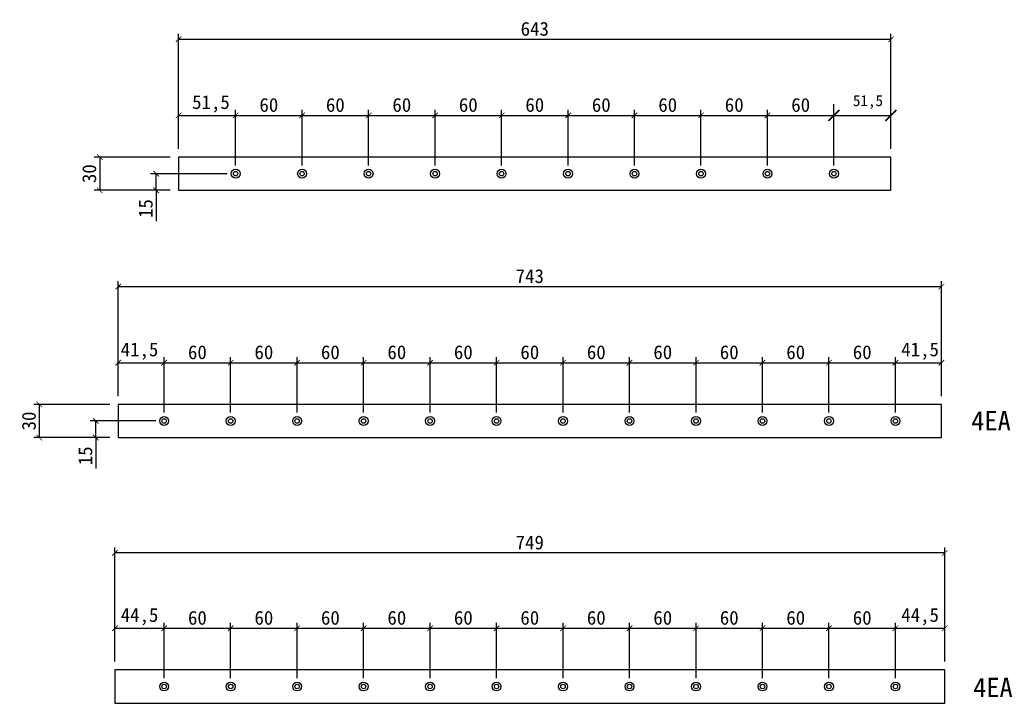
# Model space of a CAD drawing. Header units: millimetres. Extents: x -44117 to 256353, y -2095463 to 65325.
# Drawn here: x 85929 to 86824, y -454859 to -454242 of the extents above; entities that cross this region are included whole.
import ezdxf

# ---------------------------------------------------------------- set-up
doc = ezdxf.new("R2010")
doc.units = ezdxf.units.MM
doc.header["$LTSCALE"] = 10
doc.dimstyles.new('ISO-25', dxfattribs={"dimtxt": 2.5, "dimasz": 2.5, "dimexe": 1, "dimexo": 1, "dimtad": 1, "dimtxsty": 'Standard', "dimblk": 'ARCHTICK', "dimcen": 2.5, "dimadec": 0, "dimazin": 0, "dimtfac": 1, "dimtmove": 0, "dimatfit": 3, "dimfxl": 0, "dimarcsym": 0})

# ---------------------------------------------------------------- blocks, each defined once
blk = doc.blocks.new('_ArchTick')
at = {"color": 0, "linetype": 'ByBlock', "const_width": 0.15}
blk.add_lwpolyline([(-0.5, -0.5), (0.5, 0.5)], dxfattribs=at)
blk = doc.blocks.new('*D3883')
at = {"color": 0, "lineweight": -2}
for p, q in [((86014.45, -454821.64), (86014.45, -454786.54)), ((86058.95, -454836.64), (86058.95, -454786.54)), ((86014.45, -454791.54), (86058.95, -454791.54))]:
    blk.add_line(p, q, dxfattribs=at)
at = {"layer": 'Defpoints', "color": 0}
for p in [(86058.95, -454791.54), (86014.45, -454829.14), (86058.95, -454844.14)]:
    blk.add_point(p, dxfattribs=at)
at = {"color": 0, "lineweight": -2, "xscale": 5, "yscale": 5, "zscale": 5, "rotation": 180}
blk.add_blockref('_ArchTick', (86014.45, -454791.54), dxfattribs=at)
at = {"color": 0, "lineweight": -2, "xscale": 5, "yscale": 5, "zscale": 5}
blk.add_blockref('_ArchTick', (86058.95, -454791.54), dxfattribs=at)
at = {"color": 0, "insert": (86036.7, -454781.13), "char_height": 12.5, "attachment_point": 5}
blk.add_mtext('44,5', dxfattribs=at)
blk = doc.blocks.new('*D3884')
at = {"color": 0, "lineweight": -2}
for p, q in [((86058.95, -454836.64), (86058.95, -454786.54)), ((86118.95, -454836.64), (86118.95, -454786.54)), ((86058.95, -454791.54), (86118.95, -454791.54))]:
    blk.add_line(p, q, dxfattribs=at)
at = {"layer": 'Defpoints', "color": 0}
for p in [(86118.95, -454791.54), (86058.95, -454844.14), (86118.95, -454844.14)]:
    blk.add_point(p, dxfattribs=at)
at = {"color": 0, "lineweight": -2, "xscale": 5, "yscale": 5, "zscale": 5, "rotation": 180}
blk.add_blockref('_ArchTick', (86058.95, -454791.54), dxfattribs=at)
at = {"color": 0, "lineweight": -2, "xscale": 5, "yscale": 5, "zscale": 5}
blk.add_blockref('_ArchTick', (86118.95, -454791.54), dxfattribs=at)
at = {"color": 0, "insert": (86088.95, -454782.17), "char_height": 12.5, "attachment_point": 5}
blk.add_mtext('60', dxfattribs=at)
blk = doc.blocks.new('*D3885')
at = {"color": 0, "lineweight": -2}
for p, q in [((86118.95, -454836.64), (86118.95, -454786.54)), ((86178.95, -454836.64), (86178.95, -454786.54)), ((86118.95, -454791.54), (86178.95, -454791.54))]:
    blk.add_line(p, q, dxfattribs=at)
at = {"layer": 'Defpoints', "color": 0}
for p in [(86178.95, -454791.54), (86118.95, -454844.14), (86178.95, -454844.14)]:
    blk.add_point(p, dxfattribs=at)
at = {"color": 0, "lineweight": -2, "xscale": 5, "yscale": 5, "zscale": 5, "rotation": 180}
blk.add_blockref('_ArchTick', (86118.95, -454791.54), dxfattribs=at)
at = {"color": 0, "lineweight": -2, "xscale": 5, "yscale": 5, "zscale": 5}
blk.add_blockref('_ArchTick', (86178.95, -454791.54), dxfattribs=at)
at = {"color": 0, "insert": (86148.95, -454782.17), "char_height": 12.5, "attachment_point": 5}
blk.add_mtext('60', dxfattribs=at)
blk = doc.blocks.new('*D3886')
at = {"color": 0, "lineweight": -2}
for p, q in [((86178.95, -454836.64), (86178.95, -454786.54)), ((86238.95, -454836.64), (86238.95, -454786.54)), ((86178.95, -454791.54), (86238.95, -454791.54))]:
    blk.add_line(p, q, dxfattribs=at)
at = {"layer": 'Defpoints', "color": 0}
for p in [(86238.95, -454791.54), (86178.95, -454844.14), (86238.95, -454844.14)]:
    blk.add_point(p, dxfattribs=at)
at = {"color": 0, "lineweight": -2, "xscale": 5, "yscale": 5, "zscale": 5, "rotation": 180}
blk.add_blockref('_ArchTick', (86178.95, -454791.54), dxfattribs=at)
at = {"color": 0, "lineweight": -2, "xscale": 5, "yscale": 5, "zscale": 5}
blk.add_blockref('_ArchTick', (86238.95, -454791.54), dxfattribs=at)
at = {"color": 0, "insert": (86208.95, -454782.17), "char_height": 12.5, "attachment_point": 5}
blk.add_mtext('60', dxfattribs=at)
blk = doc.blocks.new('*D3887')
at = {"color": 0, "lineweight": -2}
for p, q in [((86238.95, -454836.64), (86238.95, -454786.54)), ((86298.95, -454836.64), (86298.95, -454786.54)), ((86238.95, -454791.54), (86298.95, -454791.54))]:
    blk.add_line(p, q, dxfattribs=at)
at = {"layer": 'Defpoints', "color": 0}
for p in [(86298.95, -454791.54), (86238.95, -454844.14), (86298.95, -454844.14)]:
    blk.add_point(p, dxfattribs=at)
at = {"color": 0, "lineweight": -2, "xscale": 5, "yscale": 5, "zscale": 5, "rotation": 180}
blk.add_blockref('_ArchTick', (86238.95, -454791.54), dxfattribs=at)
at = {"color": 0, "lineweight": -2, "xscale": 5, "yscale": 5, "zscale": 5}
blk.add_blockref('_ArchTick', (86298.95, -454791.54), dxfattribs=at)
at = {"color": 0, "insert": (86268.95, -454782.17), "char_height": 12.5, "attachment_point": 5}
blk.add_mtext('60', dxfattribs=at)
blk = doc.blocks.new('*D3888')
at = {"color": 0, "lineweight": -2}
for p, q in [((86298.95, -454836.64), (86298.95, -454786.54)), ((86358.95, -454836.64), (86358.95, -454786.54)), ((86298.95, -454791.54), (86358.95, -454791.54))]:
    blk.add_line(p, q, dxfattribs=at)
at = {"layer": 'Defpoints', "color": 0}
for p in [(86358.95, -454791.54), (86298.95, -454844.14), (86358.95, -454844.14)]:
    blk.add_point(p, dxfattribs=at)
at = {"color": 0, "lineweight": -2, "xscale": 5, "yscale": 5, "zscale": 5, "rotation": 180}
blk.add_blockref('_ArchTick', (86298.95, -454791.54), dxfattribs=at)
at = {"color": 0, "lineweight": -2, "xscale": 5, "yscale": 5, "zscale": 5}
blk.add_blockref('_ArchTick', (86358.95, -454791.54), dxfattribs=at)
at = {"color": 0, "insert": (86328.95, -454782.17), "char_height": 12.5, "attachment_point": 5}
blk.add_mtext('60', dxfattribs=at)
blk = doc.blocks.new('*D3889')
at = {"color": 0, "lineweight": -2}
for p, q in [((86358.95, -454836.64), (86358.95, -454786.54)), ((86418.95, -454836.64), (86418.95, -454786.54)), ((86358.95, -454791.54), (86418.95, -454791.54))]:
    blk.add_line(p, q, dxfattribs=at)
at = {"layer": 'Defpoints', "color": 0}
for p in [(86418.95, -454791.54), (86358.95, -454844.14), (86418.95, -454844.14)]:
    blk.add_point(p, dxfattribs=at)
at = {"color": 0, "lineweight": -2, "xscale": 5, "yscale": 5, "zscale": 5, "rotation": 180}
blk.add_blockref('_ArchTick', (86358.95, -454791.54), dxfattribs=at)
at = {"color": 0, "lineweight": -2, "xscale": 5, "yscale": 5, "zscale": 5}
blk.add_blockref('_ArchTick', (86418.95, -454791.54), dxfattribs=at)
at = {"color": 0, "insert": (86388.95, -454782.17), "char_height": 12.5, "attachment_point": 5}
blk.add_mtext('60', dxfattribs=at)
blk = doc.blocks.new('*D3890')
at = {"color": 0, "lineweight": -2}
for p, q in [((86418.95, -454836.64), (86418.95, -454786.54)), ((86478.95, -454836.64), (86478.95, -454786.54)), ((86418.95, -454791.54), (86478.95, -454791.54))]:
    blk.add_line(p, q, dxfattribs=at)
at = {"layer": 'Defpoints', "color": 0}
for p in [(86478.95, -454791.54), (86418.95, -454844.14), (86478.95, -454844.14)]:
    blk.add_point(p, dxfattribs=at)
at = {"color": 0, "lineweight": -2, "xscale": 5, "yscale": 5, "zscale": 5, "rotation": 180}
blk.add_blockref('_ArchTick', (86418.95, -454791.54), dxfattribs=at)
at = {"color": 0, "lineweight": -2, "xscale": 5, "yscale": 5, "zscale": 5}
blk.add_blockref('_ArchTick', (86478.95, -454791.54), dxfattribs=at)
at = {"color": 0, "insert": (86448.95, -454782.17), "char_height": 12.5, "attachment_point": 5}
blk.add_mtext('60', dxfattribs=at)
blk = doc.blocks.new('*D3891')
at = {"color": 0, "lineweight": -2}
for p, q in [((86478.95, -454836.64), (86478.95, -454786.54)), ((86538.95, -454836.64), (86538.95, -454786.54)), ((86478.95, -454791.54), (86538.95, -454791.54))]:
    blk.add_line(p, q, dxfattribs=at)
at = {"layer": 'Defpoints', "color": 0}
for p in [(86538.95, -454791.54), (86478.95, -454844.14), (86538.95, -454844.14)]:
    blk.add_point(p, dxfattribs=at)
at = {"color": 0, "lineweight": -2, "xscale": 5, "yscale": 5, "zscale": 5, "rotation": 180}
blk.add_blockref('_ArchTick', (86478.95, -454791.54), dxfattribs=at)
at = {"color": 0, "lineweight": -2, "xscale": 5, "yscale": 5, "zscale": 5}
blk.add_blockref('_ArchTick', (86538.95, -454791.54), dxfattribs=at)
at = {"color": 0, "insert": (86508.95, -454782.17), "char_height": 12.5, "attachment_point": 5}
blk.add_mtext('60', dxfattribs=at)
blk = doc.blocks.new('*D3892')
at = {"color": 0, "lineweight": -2}
for p, q in [((86538.95, -454836.64), (86538.95, -454786.54)), ((86598.95, -454836.64), (86598.95, -454786.54)), ((86538.95, -454791.54), (86598.95, -454791.54))]:
    blk.add_line(p, q, dxfattribs=at)
at = {"layer": 'Defpoints', "color": 0}
for p in [(86598.95, -454791.54), (86538.95, -454844.14), (86598.95, -454844.14)]:
    blk.add_point(p, dxfattribs=at)
at = {"color": 0, "lineweight": -2, "xscale": 5, "yscale": 5, "zscale": 5, "rotation": 180}
blk.add_blockref('_ArchTick', (86538.95, -454791.54), dxfattribs=at)
at = {"color": 0, "lineweight": -2, "xscale": 5, "yscale": 5, "zscale": 5}
blk.add_blockref('_ArchTick', (86598.95, -454791.54), dxfattribs=at)
at = {"color": 0, "insert": (86568.95, -454782.17), "char_height": 12.5, "attachment_point": 5}
blk.add_mtext('60', dxfattribs=at)
blk = doc.blocks.new('*D3893')
at = {"color": 0, "lineweight": -2}
for p, q in [((86598.95, -454836.64), (86598.95, -454786.54)), ((86658.95, -454836.64), (86658.95, -454786.54)), ((86598.95, -454791.54), (86658.95, -454791.54))]:
    blk.add_line(p, q, dxfattribs=at)
at = {"layer": 'Defpoints', "color": 0}
for p in [(86658.95, -454791.54), (86598.95, -454844.14), (86658.95, -454844.14)]:
    blk.add_point(p, dxfattribs=at)
at = {"color": 0, "lineweight": -2, "xscale": 5, "yscale": 5, "zscale": 5, "rotation": 180}
blk.add_blockref('_ArchTick', (86598.95, -454791.54), dxfattribs=at)
at = {"color": 0, "lineweight": -2, "xscale": 5, "yscale": 5, "zscale": 5}
blk.add_blockref('_ArchTick', (86658.95, -454791.54), dxfattribs=at)
at = {"color": 0, "insert": (86628.95, -454782.17), "char_height": 12.5, "attachment_point": 5}
blk.add_mtext('60', dxfattribs=at)
blk = doc.blocks.new('*D3894')
at = {"color": 0, "lineweight": -2}
for p, q in [((86658.95, -454836.64), (86658.95, -454786.54)), ((86718.95, -454836.64), (86718.95, -454786.54)), ((86658.95, -454791.54), (86718.95, -454791.54))]:
    blk.add_line(p, q, dxfattribs=at)
at = {"layer": 'Defpoints', "color": 0}
for p in [(86718.95, -454791.54), (86658.95, -454844.14), (86718.95, -454844.14)]:
    blk.add_point(p, dxfattribs=at)
at = {"color": 0, "lineweight": -2, "xscale": 5, "yscale": 5, "zscale": 5, "rotation": 180}
blk.add_blockref('_ArchTick', (86658.95, -454791.54), dxfattribs=at)
at = {"color": 0, "lineweight": -2, "xscale": 5, "yscale": 5, "zscale": 5}
blk.add_blockref('_ArchTick', (86718.95, -454791.54), dxfattribs=at)
at = {"color": 0, "insert": (86688.95, -454782.17), "char_height": 12.5, "attachment_point": 5}
blk.add_mtext('60', dxfattribs=at)
blk = doc.blocks.new('*D3895')
at = {"color": 0, "lineweight": -2}
for p, q in [((86718.95, -454836.64), (86718.95, -454786.54)), ((86763.45, -454821.64), (86763.45, -454786.54)), ((86718.95, -454791.54), (86763.45, -454791.54))]:
    blk.add_line(p, q, dxfattribs=at)
at = {"layer": 'Defpoints', "color": 0}
for p in [(86763.45, -454791.54), (86763.45, -454829.14), (86718.95, -454844.14)]:
    blk.add_point(p, dxfattribs=at)
at = {"color": 0, "lineweight": -2, "xscale": 5, "yscale": 5, "zscale": 5, "rotation": 180}
blk.add_blockref('_ArchTick', (86718.95, -454791.54), dxfattribs=at)
at = {"color": 0, "lineweight": -2, "xscale": 5, "yscale": 5, "zscale": 5}
blk.add_blockref('_ArchTick', (86763.45, -454791.54), dxfattribs=at)
at = {"color": 0, "insert": (86741.2, -454781.13), "char_height": 12.5, "attachment_point": 5}
blk.add_mtext('44,5', dxfattribs=at)
blk = doc.blocks.new('*D3896')
at = {"color": 0, "lineweight": -2}
for p, q in [((86017.45, -454581.92), (86017.45, -454546.82)), ((86058.95, -454596.92), (86058.95, -454546.82)), ((86017.45, -454551.82), (86058.95, -454551.82))]:
    blk.add_line(p, q, dxfattribs=at)
at = {"layer": 'Defpoints', "color": 0}
for p in [(86058.95, -454551.82), (86017.45, -454589.42), (86058.95, -454604.42)]:
    blk.add_point(p, dxfattribs=at)
at = {"color": 0, "lineweight": -2, "xscale": 5, "yscale": 5, "zscale": 5, "rotation": 180}
blk.add_blockref('_ArchTick', (86017.45, -454551.82), dxfattribs=at)
at = {"color": 0, "lineweight": -2, "xscale": 5, "yscale": 5, "zscale": 5}
blk.add_blockref('_ArchTick', (86058.95, -454551.82), dxfattribs=at)
at = {"color": 0, "insert": (86036.7, -454541.4), "char_height": 12.5, "attachment_point": 5}
blk.add_mtext('41,5', dxfattribs=at)
blk = doc.blocks.new('*D3897')
at = {"color": 0, "lineweight": -2}
for p, q in [((86058.95, -454596.92), (86058.95, -454546.82)), ((86118.95, -454596.92), (86118.95, -454546.82)), ((86058.95, -454551.82), (86118.95, -454551.82))]:
    blk.add_line(p, q, dxfattribs=at)
at = {"layer": 'Defpoints', "color": 0}
for p in [(86118.95, -454551.82), (86058.95, -454604.42), (86118.95, -454604.42)]:
    blk.add_point(p, dxfattribs=at)
at = {"color": 0, "lineweight": -2, "xscale": 5, "yscale": 5, "zscale": 5, "rotation": 180}
blk.add_blockref('_ArchTick', (86058.95, -454551.82), dxfattribs=at)
at = {"color": 0, "lineweight": -2, "xscale": 5, "yscale": 5, "zscale": 5}
blk.add_blockref('_ArchTick', (86118.95, -454551.82), dxfattribs=at)
at = {"color": 0, "insert": (86088.95, -454542.45), "char_height": 12.5, "attachment_point": 5}
blk.add_mtext('60', dxfattribs=at)
blk = doc.blocks.new('*D3898')
at = {"color": 0, "lineweight": -2}
for p, q in [((86118.95, -454596.92), (86118.95, -454546.82)), ((86178.95, -454596.92), (86178.95, -454546.82)), ((86118.95, -454551.82), (86178.95, -454551.82))]:
    blk.add_line(p, q, dxfattribs=at)
at = {"layer": 'Defpoints', "color": 0}
for p in [(86178.95, -454551.82), (86118.95, -454604.42), (86178.95, -454604.42)]:
    blk.add_point(p, dxfattribs=at)
at = {"color": 0, "lineweight": -2, "xscale": 5, "yscale": 5, "zscale": 5, "rotation": 180}
blk.add_blockref('_ArchTick', (86118.95, -454551.82), dxfattribs=at)
at = {"color": 0, "lineweight": -2, "xscale": 5, "yscale": 5, "zscale": 5}
blk.add_blockref('_ArchTick', (86178.95, -454551.82), dxfattribs=at)
at = {"color": 0, "insert": (86148.95, -454542.45), "char_height": 12.5, "attachment_point": 5}
blk.add_mtext('60', dxfattribs=at)
blk = doc.blocks.new('*D3899')
at = {"color": 0, "lineweight": -2}
for p, q in [((86178.95, -454596.92), (86178.95, -454546.82)), ((86238.95, -454596.92), (86238.95, -454546.82)), ((86178.95, -454551.82), (86238.95, -454551.82))]:
    blk.add_line(p, q, dxfattribs=at)
at = {"layer": 'Defpoints', "color": 0}
for p in [(86238.95, -454551.82), (86178.95, -454604.42), (86238.95, -454604.42)]:
    blk.add_point(p, dxfattribs=at)
at = {"color": 0, "lineweight": -2, "xscale": 5, "yscale": 5, "zscale": 5, "rotation": 180}
blk.add_blockref('_ArchTick', (86178.95, -454551.82), dxfattribs=at)
at = {"color": 0, "lineweight": -2, "xscale": 5, "yscale": 5, "zscale": 5}
blk.add_blockref('_ArchTick', (86238.95, -454551.82), dxfattribs=at)
at = {"color": 0, "insert": (86208.95, -454542.45), "char_height": 12.5, "attachment_point": 5}
blk.add_mtext('60', dxfattribs=at)
blk = doc.blocks.new('*D3900')
at = {"color": 0, "lineweight": -2}
for p, q in [((86238.95, -454596.92), (86238.95, -454546.82)), ((86298.95, -454596.92), (86298.95, -454546.82)), ((86238.95, -454551.82), (86298.95, -454551.82))]:
    blk.add_line(p, q, dxfattribs=at)
at = {"layer": 'Defpoints', "color": 0}
for p in [(86298.95, -454551.82), (86238.95, -454604.42), (86298.95, -454604.42)]:
    blk.add_point(p, dxfattribs=at)
at = {"color": 0, "lineweight": -2, "xscale": 5, "yscale": 5, "zscale": 5, "rotation": 180}
blk.add_blockref('_ArchTick', (86238.95, -454551.82), dxfattribs=at)
at = {"color": 0, "lineweight": -2, "xscale": 5, "yscale": 5, "zscale": 5}
blk.add_blockref('_ArchTick', (86298.95, -454551.82), dxfattribs=at)
at = {"color": 0, "insert": (86268.95, -454542.45), "char_height": 12.5, "attachment_point": 5}
blk.add_mtext('60', dxfattribs=at)
blk = doc.blocks.new('*D3901')
at = {"color": 0, "lineweight": -2}
for p, q in [((86298.95, -454596.92), (86298.95, -454546.82)), ((86358.95, -454596.92), (86358.95, -454546.82)), ((86298.95, -454551.82), (86358.95, -454551.82))]:
    blk.add_line(p, q, dxfattribs=at)
at = {"layer": 'Defpoints', "color": 0}
for p in [(86358.95, -454551.82), (86298.95, -454604.42), (86358.95, -454604.42)]:
    blk.add_point(p, dxfattribs=at)
at = {"color": 0, "lineweight": -2, "xscale": 5, "yscale": 5, "zscale": 5, "rotation": 180}
blk.add_blockref('_ArchTick', (86298.95, -454551.82), dxfattribs=at)
at = {"color": 0, "lineweight": -2, "xscale": 5, "yscale": 5, "zscale": 5}
blk.add_blockref('_ArchTick', (86358.95, -454551.82), dxfattribs=at)
at = {"color": 0, "insert": (86328.95, -454542.45), "char_height": 12.5, "attachment_point": 5}
blk.add_mtext('60', dxfattribs=at)
blk = doc.blocks.new('*D3902')
at = {"color": 0, "lineweight": -2}
for p, q in [((86358.95, -454596.92), (86358.95, -454546.82)), ((86418.95, -454596.92), (86418.95, -454546.82)), ((86358.95, -454551.82), (86418.95, -454551.82))]:
    blk.add_line(p, q, dxfattribs=at)
at = {"layer": 'Defpoints', "color": 0}
for p in [(86418.95, -454551.82), (86358.95, -454604.42), (86418.95, -454604.42)]:
    blk.add_point(p, dxfattribs=at)
at = {"color": 0, "lineweight": -2, "xscale": 5, "yscale": 5, "zscale": 5, "rotation": 180}
blk.add_blockref('_ArchTick', (86358.95, -454551.82), dxfattribs=at)
at = {"color": 0, "lineweight": -2, "xscale": 5, "yscale": 5, "zscale": 5}
blk.add_blockref('_ArchTick', (86418.95, -454551.82), dxfattribs=at)
at = {"color": 0, "insert": (86388.95, -454542.45), "char_height": 12.5, "attachment_point": 5}
blk.add_mtext('60', dxfattribs=at)
blk = doc.blocks.new('*D3903')
at = {"color": 0, "lineweight": -2}
for p, q in [((86418.95, -454596.92), (86418.95, -454546.82)), ((86478.95, -454596.92), (86478.95, -454546.82)), ((86418.95, -454551.82), (86478.95, -454551.82))]:
    blk.add_line(p, q, dxfattribs=at)
at = {"layer": 'Defpoints', "color": 0}
for p in [(86478.95, -454551.82), (86418.95, -454604.42), (86478.95, -454604.42)]:
    blk.add_point(p, dxfattribs=at)
at = {"color": 0, "lineweight": -2, "xscale": 5, "yscale": 5, "zscale": 5, "rotation": 180}
blk.add_blockref('_ArchTick', (86418.95, -454551.82), dxfattribs=at)
at = {"color": 0, "lineweight": -2, "xscale": 5, "yscale": 5, "zscale": 5}
blk.add_blockref('_ArchTick', (86478.95, -454551.82), dxfattribs=at)
at = {"color": 0, "insert": (86448.95, -454542.45), "char_height": 12.5, "attachment_point": 5}
blk.add_mtext('60', dxfattribs=at)
blk = doc.blocks.new('*D3904')
at = {"color": 0, "lineweight": -2}
for p, q in [((86478.95, -454596.92), (86478.95, -454546.82)), ((86538.95, -454596.92), (86538.95, -454546.82)), ((86478.95, -454551.82), (86538.95, -454551.82))]:
    blk.add_line(p, q, dxfattribs=at)
at = {"layer": 'Defpoints', "color": 0}
for p in [(86538.95, -454551.82), (86478.95, -454604.42), (86538.95, -454604.42)]:
    blk.add_point(p, dxfattribs=at)
at = {"color": 0, "lineweight": -2, "xscale": 5, "yscale": 5, "zscale": 5, "rotation": 180}
blk.add_blockref('_ArchTick', (86478.95, -454551.82), dxfattribs=at)
at = {"color": 0, "lineweight": -2, "xscale": 5, "yscale": 5, "zscale": 5}
blk.add_blockref('_ArchTick', (86538.95, -454551.82), dxfattribs=at)
at = {"color": 0, "insert": (86508.95, -454542.45), "char_height": 12.5, "attachment_point": 5}
blk.add_mtext('60', dxfattribs=at)
blk = doc.blocks.new('*D3905')
at = {"color": 0, "lineweight": -2}
for p, q in [((86538.95, -454596.92), (86538.95, -454546.82)), ((86598.95, -454596.92), (86598.95, -454546.82)), ((86538.95, -454551.82), (86598.95, -454551.82))]:
    blk.add_line(p, q, dxfattribs=at)
at = {"layer": 'Defpoints', "color": 0}
for p in [(86598.95, -454551.82), (86538.95, -454604.42), (86598.95, -454604.42)]:
    blk.add_point(p, dxfattribs=at)
at = {"color": 0, "lineweight": -2, "xscale": 5, "yscale": 5, "zscale": 5, "rotation": 180}
blk.add_blockref('_ArchTick', (86538.95, -454551.82), dxfattribs=at)
at = {"color": 0, "lineweight": -2, "xscale": 5, "yscale": 5, "zscale": 5}
blk.add_blockref('_ArchTick', (86598.95, -454551.82), dxfattribs=at)
at = {"color": 0, "insert": (86568.95, -454542.45), "char_height": 12.5, "attachment_point": 5}
blk.add_mtext('60', dxfattribs=at)
blk = doc.blocks.new('*D3906')
at = {"color": 0, "lineweight": -2}
for p, q in [((86598.95, -454596.92), (86598.95, -454546.82)), ((86658.95, -454596.92), (86658.95, -454546.82)), ((86598.95, -454551.82), (86658.95, -454551.82))]:
    blk.add_line(p, q, dxfattribs=at)
at = {"layer": 'Defpoints', "color": 0}
for p in [(86658.95, -454551.82), (86598.95, -454604.42), (86658.95, -454604.42)]:
    blk.add_point(p, dxfattribs=at)
at = {"color": 0, "lineweight": -2, "xscale": 5, "yscale": 5, "zscale": 5, "rotation": 180}
blk.add_blockref('_ArchTick', (86598.95, -454551.82), dxfattribs=at)
at = {"color": 0, "lineweight": -2, "xscale": 5, "yscale": 5, "zscale": 5}
blk.add_blockref('_ArchTick', (86658.95, -454551.82), dxfattribs=at)
at = {"color": 0, "insert": (86628.95, -454542.45), "char_height": 12.5, "attachment_point": 5}
blk.add_mtext('60', dxfattribs=at)
blk = doc.blocks.new('*D3907')
at = {"color": 0, "lineweight": -2}
for p, q in [((86658.95, -454596.92), (86658.95, -454546.82)), ((86718.95, -454596.92), (86718.95, -454546.82)), ((86658.95, -454551.82), (86718.95, -454551.82))]:
    blk.add_line(p, q, dxfattribs=at)
at = {"layer": 'Defpoints', "color": 0}
for p in [(86718.95, -454551.82), (86658.95, -454604.42), (86718.95, -454604.42)]:
    blk.add_point(p, dxfattribs=at)
at = {"color": 0, "lineweight": -2, "xscale": 5, "yscale": 5, "zscale": 5, "rotation": 180}
blk.add_blockref('_ArchTick', (86658.95, -454551.82), dxfattribs=at)
at = {"color": 0, "lineweight": -2, "xscale": 5, "yscale": 5, "zscale": 5}
blk.add_blockref('_ArchTick', (86718.95, -454551.82), dxfattribs=at)
at = {"color": 0, "insert": (86688.95, -454542.45), "char_height": 12.5, "attachment_point": 5}
blk.add_mtext('60', dxfattribs=at)
blk = doc.blocks.new('*D3908')
at = {"color": 0, "lineweight": -2}
for p, q in [((86718.95, -454596.92), (86718.95, -454546.82)), ((86760.45, -454581.92), (86760.45, -454546.82)), ((86718.95, -454551.82), (86760.45, -454551.82))]:
    blk.add_line(p, q, dxfattribs=at)
at = {"layer": 'Defpoints', "color": 0}
for p in [(86760.45, -454551.82), (86760.45, -454589.42), (86718.95, -454604.42)]:
    blk.add_point(p, dxfattribs=at)
at = {"color": 0, "lineweight": -2, "xscale": 5, "yscale": 5, "zscale": 5, "rotation": 180}
blk.add_blockref('_ArchTick', (86718.95, -454551.82), dxfattribs=at)
at = {"color": 0, "lineweight": -2, "xscale": 5, "yscale": 5, "zscale": 5}
blk.add_blockref('_ArchTick', (86760.45, -454551.82), dxfattribs=at)
at = {"color": 0, "insert": (86741.2, -454541.4), "char_height": 12.5, "attachment_point": 5}
blk.add_mtext('41,5', dxfattribs=at)
blk = doc.blocks.new('*D3926')
at = {"color": 0, "lineweight": -2}
for p, q in [((86017.45, -454581.92), (86017.45, -454478.13)), ((86017.45, -454483.13), (86760.45, -454483.13)), ((86760.45, -454581.92), (86760.45, -454478.13))]:
    blk.add_line(p, q, dxfattribs=at)
at = {"layer": 'Defpoints', "color": 0}
for p in [(86760.45, -454483.13), (86017.45, -454589.42), (86760.45, -454589.42)]:
    blk.add_point(p, dxfattribs=at)
at = {"color": 0, "lineweight": -2, "xscale": 5, "yscale": 5, "zscale": 5, "rotation": 180}
blk.add_blockref('_ArchTick', (86017.45, -454483.13), dxfattribs=at)
at = {"color": 0, "lineweight": -2, "xscale": 5, "yscale": 5, "zscale": 5}
blk.add_blockref('_ArchTick', (86760.45, -454483.13), dxfattribs=at)
at = {"color": 0, "insert": (86388.95, -454473.75), "char_height": 12.5, "attachment_point": 5}
blk.add_mtext('743', dxfattribs=at)
blk = doc.blocks.new('*D3927')
at = {"color": 0, "lineweight": -2}
for p, q in [((86014.45, -454821.64), (86014.45, -454718.56)), ((86763.45, -454821.64), (86763.45, -454718.56)), ((86763.45, -454723.56), (86014.45, -454723.56))]:
    blk.add_line(p, q, dxfattribs=at)
at = {"layer": 'Defpoints', "color": 0}
for p in [(86014.45, -454723.56), (86014.45, -454829.14), (86763.45, -454829.14)]:
    blk.add_point(p, dxfattribs=at)
at = {"color": 0, "lineweight": -2, "xscale": 5, "yscale": 5, "zscale": 5, "rotation": 180}
blk.add_blockref('_ArchTick', (86014.45, -454723.56), dxfattribs=at)
at = {"color": 0, "lineweight": -2, "xscale": 5, "yscale": 5, "zscale": 5}
blk.add_blockref('_ArchTick', (86763.45, -454723.56), dxfattribs=at)
at = {"color": 0, "insert": (86388.95, -454714.18), "char_height": 12.5, "attachment_point": 5}
blk.add_mtext('749', dxfattribs=at)
blk = doc.blocks.new('*D3930')
at = {"color": 0, "lineweight": -2}
for p, q in [((86009.95, -454589.42), (85941.27, -454589.42)), ((85946.27, -454589.42), (85946.27, -454619.42)), ((86009.95, -454619.42), (85941.27, -454619.42))]:
    blk.add_line(p, q, dxfattribs=at)
at = {"layer": 'Defpoints', "color": 0}
for p in [(86017.45, -454589.42), (85946.27, -454619.42), (86017.45, -454619.42)]:
    blk.add_point(p, dxfattribs=at)
at = {"color": 0, "lineweight": -2, "xscale": 5, "yscale": 5, "zscale": 5}
for p, rotation in [((85946.27, -454589.42), 90), ((85946.27, -454619.42), 270)]:
    blk.add_blockref('_ArchTick', p, dxfattribs=dict(at, rotation=rotation))
at = {"color": 0, "insert": (85936.9, -454604.42), "char_height": 12.5, "attachment_point": 5, "rotation": 90}
blk.add_mtext('30', dxfattribs=at)
blk = doc.blocks.new('*D3931')
at = {"color": 0, "lineweight": -2}
for p, q in [((86051.45, -454604.42), (85992.24, -454604.42)), ((85997.24, -454619.42), (85997.24, -454604.42)), ((86009.95, -454619.42), (85992.24, -454619.42)), ((85997.24, -454619.42), (85997.24, -454647.34))]:
    blk.add_line(p, q, dxfattribs=at)
at = {"layer": 'Defpoints', "color": 0}
for p in [(85997.24, -454604.42), (86058.95, -454604.42), (86017.45, -454619.42)]:
    blk.add_point(p, dxfattribs=at)
at = {"color": 0, "lineweight": -2, "xscale": 5, "yscale": 5, "zscale": 5}
for p, rotation in [((85997.24, -454604.42), 90), ((85997.24, -454619.42), 270)]:
    blk.add_blockref('_ArchTick', p, dxfattribs=dict(at, rotation=rotation))
at = {"color": 0, "insert": (85987.87, -454635.88), "char_height": 12.5, "attachment_point": 5, "rotation": 90}
blk.add_mtext('15', dxfattribs=at)
blk = doc.blocks.new('*D6744')
at = {"color": 0, "lineweight": -2}
for p, q in [((86071.94, -454358.69), (86071.94, -454323.59)), ((86123.44, -454373.69), (86123.44, -454323.59)), ((86071.94, -454328.59), (86123.44, -454328.59))]:
    blk.add_line(p, q, dxfattribs=at)
at = {"layer": 'Defpoints', "color": 0}
for p in [(86123.44, -454328.59), (86071.94, -454366.19), (86123.44, -454381.19)]:
    blk.add_point(p, dxfattribs=at)
at = {"color": 0, "lineweight": -2, "xscale": 5, "yscale": 5, "zscale": 5, "rotation": 180}
blk.add_blockref('_ArchTick', (86071.94, -454328.59), dxfattribs=at)
at = {"color": 0, "lineweight": -2, "xscale": 5, "yscale": 5, "zscale": 5}
blk.add_blockref('_ArchTick', (86123.44, -454328.59), dxfattribs=at)
at = {"color": 0, "insert": (86101.19, -454318.18), "char_height": 12.5, "attachment_point": 5}
blk.add_mtext('51,5', dxfattribs=at)
blk = doc.blocks.new('*D6745')
at = {"color": 0, "lineweight": -2}
for p, q in [((86123.44, -454373.69), (86123.44, -454323.59)), ((86183.44, -454373.69), (86183.44, -454323.59)), ((86123.44, -454328.59), (86183.44, -454328.59))]:
    blk.add_line(p, q, dxfattribs=at)
at = {"layer": 'Defpoints', "color": 0}
for p in [(86183.44, -454328.59), (86123.44, -454381.19), (86183.44, -454381.19)]:
    blk.add_point(p, dxfattribs=at)
at = {"color": 0, "lineweight": -2, "xscale": 5, "yscale": 5, "zscale": 5, "rotation": 180}
blk.add_blockref('_ArchTick', (86123.44, -454328.59), dxfattribs=at)
at = {"color": 0, "lineweight": -2, "xscale": 5, "yscale": 5, "zscale": 5}
blk.add_blockref('_ArchTick', (86183.44, -454328.59), dxfattribs=at)
at = {"color": 0, "insert": (86153.44, -454319.22), "char_height": 12.5, "attachment_point": 5}
blk.add_mtext('60', dxfattribs=at)
blk = doc.blocks.new('*D6746')
at = {"color": 0, "lineweight": -2}
for p, q in [((86183.44, -454373.69), (86183.44, -454323.59)), ((86243.44, -454373.69), (86243.44, -454323.59)), ((86183.44, -454328.59), (86243.44, -454328.59))]:
    blk.add_line(p, q, dxfattribs=at)
at = {"layer": 'Defpoints', "color": 0}
for p in [(86243.44, -454328.59), (86183.44, -454381.19), (86243.44, -454381.19)]:
    blk.add_point(p, dxfattribs=at)
at = {"color": 0, "lineweight": -2, "xscale": 5, "yscale": 5, "zscale": 5, "rotation": 180}
blk.add_blockref('_ArchTick', (86183.44, -454328.59), dxfattribs=at)
at = {"color": 0, "lineweight": -2, "xscale": 5, "yscale": 5, "zscale": 5}
blk.add_blockref('_ArchTick', (86243.44, -454328.59), dxfattribs=at)
at = {"color": 0, "insert": (86213.44, -454319.22), "char_height": 12.5, "attachment_point": 5}
blk.add_mtext('60', dxfattribs=at)
blk = doc.blocks.new('*D6747')
at = {"color": 0, "lineweight": -2}
for p, q in [((86243.44, -454373.69), (86243.44, -454323.59)), ((86303.44, -454373.69), (86303.44, -454323.59)), ((86243.44, -454328.59), (86303.44, -454328.59))]:
    blk.add_line(p, q, dxfattribs=at)
at = {"layer": 'Defpoints', "color": 0}
for p in [(86303.44, -454328.59), (86243.44, -454381.19), (86303.44, -454381.19)]:
    blk.add_point(p, dxfattribs=at)
at = {"color": 0, "lineweight": -2, "xscale": 5, "yscale": 5, "zscale": 5, "rotation": 180}
blk.add_blockref('_ArchTick', (86243.44, -454328.59), dxfattribs=at)
at = {"color": 0, "lineweight": -2, "xscale": 5, "yscale": 5, "zscale": 5}
blk.add_blockref('_ArchTick', (86303.44, -454328.59), dxfattribs=at)
at = {"color": 0, "insert": (86273.44, -454319.22), "char_height": 12.5, "attachment_point": 5}
blk.add_mtext('60', dxfattribs=at)
blk = doc.blocks.new('*D6748')
at = {"color": 0, "lineweight": -2}
for p, q in [((86303.44, -454373.69), (86303.44, -454323.59)), ((86363.44, -454373.69), (86363.44, -454323.59)), ((86303.44, -454328.59), (86363.44, -454328.59))]:
    blk.add_line(p, q, dxfattribs=at)
at = {"layer": 'Defpoints', "color": 0}
for p in [(86363.44, -454328.59), (86303.44, -454381.19), (86363.44, -454381.19)]:
    blk.add_point(p, dxfattribs=at)
at = {"color": 0, "lineweight": -2, "xscale": 5, "yscale": 5, "zscale": 5, "rotation": 180}
blk.add_blockref('_ArchTick', (86303.44, -454328.59), dxfattribs=at)
at = {"color": 0, "lineweight": -2, "xscale": 5, "yscale": 5, "zscale": 5}
blk.add_blockref('_ArchTick', (86363.44, -454328.59), dxfattribs=at)
at = {"color": 0, "insert": (86333.44, -454319.22), "char_height": 12.5, "attachment_point": 5}
blk.add_mtext('60', dxfattribs=at)
blk = doc.blocks.new('*D6749')
at = {"color": 0, "lineweight": -2}
for p, q in [((86363.44, -454373.69), (86363.44, -454323.59)), ((86423.44, -454373.69), (86423.44, -454323.59)), ((86363.44, -454328.59), (86423.44, -454328.59))]:
    blk.add_line(p, q, dxfattribs=at)
at = {"layer": 'Defpoints', "color": 0}
for p in [(86423.44, -454328.59), (86363.44, -454381.19), (86423.44, -454381.19)]:
    blk.add_point(p, dxfattribs=at)
at = {"color": 0, "lineweight": -2, "xscale": 5, "yscale": 5, "zscale": 5, "rotation": 180}
blk.add_blockref('_ArchTick', (86363.44, -454328.59), dxfattribs=at)
at = {"color": 0, "lineweight": -2, "xscale": 5, "yscale": 5, "zscale": 5}
blk.add_blockref('_ArchTick', (86423.44, -454328.59), dxfattribs=at)
at = {"color": 0, "insert": (86393.44, -454319.22), "char_height": 12.5, "attachment_point": 5}
blk.add_mtext('60', dxfattribs=at)
blk = doc.blocks.new('*D6750')
at = {"color": 0, "lineweight": -2}
for p, q in [((86423.44, -454373.69), (86423.44, -454323.59)), ((86483.44, -454373.69), (86483.44, -454323.59)), ((86423.44, -454328.59), (86483.44, -454328.59))]:
    blk.add_line(p, q, dxfattribs=at)
at = {"layer": 'Defpoints', "color": 0}
for p in [(86483.44, -454328.59), (86423.44, -454381.19), (86483.44, -454381.19)]:
    blk.add_point(p, dxfattribs=at)
at = {"color": 0, "lineweight": -2, "xscale": 5, "yscale": 5, "zscale": 5, "rotation": 180}
blk.add_blockref('_ArchTick', (86423.44, -454328.59), dxfattribs=at)
at = {"color": 0, "lineweight": -2, "xscale": 5, "yscale": 5, "zscale": 5}
blk.add_blockref('_ArchTick', (86483.44, -454328.59), dxfattribs=at)
at = {"color": 0, "insert": (86453.44, -454319.22), "char_height": 12.5, "attachment_point": 5}
blk.add_mtext('60', dxfattribs=at)
blk = doc.blocks.new('*D6751')
at = {"color": 0, "lineweight": -2}
for p, q in [((86483.44, -454373.69), (86483.44, -454323.59)), ((86543.44, -454373.69), (86543.44, -454323.59)), ((86483.44, -454328.59), (86543.44, -454328.59))]:
    blk.add_line(p, q, dxfattribs=at)
at = {"layer": 'Defpoints', "color": 0}
for p in [(86543.44, -454328.59), (86483.44, -454381.19), (86543.44, -454381.19)]:
    blk.add_point(p, dxfattribs=at)
at = {"color": 0, "lineweight": -2, "xscale": 5, "yscale": 5, "zscale": 5, "rotation": 180}
blk.add_blockref('_ArchTick', (86483.44, -454328.59), dxfattribs=at)
at = {"color": 0, "lineweight": -2, "xscale": 5, "yscale": 5, "zscale": 5}
blk.add_blockref('_ArchTick', (86543.44, -454328.59), dxfattribs=at)
at = {"color": 0, "insert": (86513.44, -454319.22), "char_height": 12.5, "attachment_point": 5}
blk.add_mtext('60', dxfattribs=at)
blk = doc.blocks.new('*D6752')
at = {"color": 0, "lineweight": -2}
for p, q in [((86543.44, -454373.69), (86543.44, -454323.59)), ((86603.44, -454373.69), (86603.44, -454323.59)), ((86543.44, -454328.59), (86603.44, -454328.59))]:
    blk.add_line(p, q, dxfattribs=at)
at = {"layer": 'Defpoints', "color": 0}
for p in [(86603.44, -454328.59), (86543.44, -454381.19), (86603.44, -454381.19)]:
    blk.add_point(p, dxfattribs=at)
at = {"color": 0, "lineweight": -2, "xscale": 5, "yscale": 5, "zscale": 5, "rotation": 180}
blk.add_blockref('_ArchTick', (86543.44, -454328.59), dxfattribs=at)
at = {"color": 0, "lineweight": -2, "xscale": 5, "yscale": 5, "zscale": 5}
blk.add_blockref('_ArchTick', (86603.44, -454328.59), dxfattribs=at)
at = {"color": 0, "insert": (86573.44, -454319.22), "char_height": 12.5, "attachment_point": 5}
blk.add_mtext('60', dxfattribs=at)
blk = doc.blocks.new('*D6753')
at = {"color": 0, "lineweight": -2}
for p, q in [((86603.44, -454373.69), (86603.44, -454323.59)), ((86663.44, -454373.69), (86663.44, -454323.59)), ((86603.44, -454328.59), (86663.44, -454328.59))]:
    blk.add_line(p, q, dxfattribs=at)
at = {"layer": 'Defpoints', "color": 0}
for p in [(86663.44, -454328.59), (86603.44, -454381.19), (86663.44, -454381.19)]:
    blk.add_point(p, dxfattribs=at)
at = {"color": 0, "lineweight": -2, "xscale": 5, "yscale": 5, "zscale": 5, "rotation": 180}
blk.add_blockref('_ArchTick', (86603.44, -454328.59), dxfattribs=at)
at = {"color": 0, "lineweight": -2, "xscale": 5, "yscale": 5, "zscale": 5}
blk.add_blockref('_ArchTick', (86663.44, -454328.59), dxfattribs=at)
at = {"color": 0, "insert": (86633.44, -454319.22), "char_height": 12.5, "attachment_point": 5}
blk.add_mtext('60', dxfattribs=at)
blk = doc.blocks.new('*D6754')
at = {"color": 0, "lineweight": -2}
for p, q in [((86071.94, -454358.69), (86071.94, -454254.9)), ((86071.94, -454259.9), (86714.94, -454259.9)), ((86714.94, -454358.69), (86714.94, -454254.9))]:
    blk.add_line(p, q, dxfattribs=at)
at = {"layer": 'Defpoints', "color": 0}
for p in [(86714.94, -454259.9), (86071.94, -454366.19), (86714.94, -454366.19)]:
    blk.add_point(p, dxfattribs=at)
at = {"color": 0, "lineweight": -2, "xscale": 5, "yscale": 5, "zscale": 5, "rotation": 180}
blk.add_blockref('_ArchTick', (86071.94, -454259.9), dxfattribs=at)
at = {"color": 0, "lineweight": -2, "xscale": 5, "yscale": 5, "zscale": 5}
blk.add_blockref('_ArchTick', (86714.94, -454259.9), dxfattribs=at)
at = {"color": 0, "insert": (86393.44, -454250.53), "char_height": 12.5, "attachment_point": 5}
blk.add_mtext('643', dxfattribs=at)
blk = doc.blocks.new('*D6755')
at = {"color": 0, "lineweight": -2}
for p, q in [((86064.44, -454366.19), (85995.77, -454366.19)), ((86000.77, -454366.19), (86000.77, -454396.19)), ((86064.44, -454396.19), (85995.77, -454396.19))]:
    blk.add_line(p, q, dxfattribs=at)
at = {"layer": 'Defpoints', "color": 0}
for p in [(86071.94, -454366.19), (86000.77, -454396.19), (86071.94, -454396.19)]:
    blk.add_point(p, dxfattribs=at)
at = {"color": 0, "lineweight": -2, "xscale": 5, "yscale": 5, "zscale": 5}
for p, rotation in [((86000.77, -454366.19), 90), ((86000.77, -454396.19), 270)]:
    blk.add_blockref('_ArchTick', p, dxfattribs=dict(at, rotation=rotation))
at = {"color": 0, "insert": (85991.39, -454381.19), "char_height": 12.5, "attachment_point": 5, "rotation": 90}
blk.add_mtext('30', dxfattribs=at)
blk = doc.blocks.new('*D6756')
at = {"color": 0, "lineweight": -2}
for p, q in [((86115.94, -454381.19), (86046.74, -454381.19)), ((86051.74, -454396.19), (86051.74, -454381.19)), ((86064.44, -454396.19), (86046.74, -454396.19)), ((86051.74, -454396.19), (86051.74, -454424.11))]:
    blk.add_line(p, q, dxfattribs=at)
at = {"layer": 'Defpoints', "color": 0}
for p in [(86051.74, -454381.19), (86123.44, -454381.19), (86071.94, -454396.19)]:
    blk.add_point(p, dxfattribs=at)
at = {"color": 0, "lineweight": -2, "xscale": 5, "yscale": 5, "zscale": 5}
for p, rotation in [((86051.74, -454381.19), 90), ((86051.74, -454396.19), 270)]:
    blk.add_blockref('_ArchTick', p, dxfattribs=dict(at, rotation=rotation))
at = {"color": 0, "insert": (86042.36, -454412.65), "char_height": 12.5, "attachment_point": 5, "rotation": 90}
blk.add_mtext('15', dxfattribs=at)
blk = doc.blocks.new('*D6757')
at = {"color": 0, "lineweight": -2}
for p, q in [((86663.44, -454366.19), (86663.44, -454318.59)), ((86714.94, -454351.19), (86714.94, -454318.59)), ((86663.44, -454328.59), (86714.94, -454328.59))]:
    blk.add_line(p, q, dxfattribs=at)
at = {"layer": 'Defpoints', "color": 0}
for p in [(86714.94, -454328.59), (86714.94, -454366.19), (86663.44, -454381.19)]:
    blk.add_point(p, dxfattribs=at)
at = {"color": 0, "lineweight": -2, "xscale": 10, "yscale": 10, "zscale": 10, "rotation": 180}
blk.add_blockref('_ArchTick', (86663.44, -454328.59), dxfattribs=at)
at = {"color": 0, "lineweight": -2, "xscale": 10, "yscale": 10, "zscale": 10}
blk.add_blockref('_ArchTick', (86714.94, -454328.59), dxfattribs=at)
at = {"color": 0, "insert": (86694.19, -454316.51), "char_height": 25, "attachment_point": 5}
blk.add_mtext('{\\H0.4x;51,5}', dxfattribs=at)

msp = doc.modelspace()

# ---------------------------------------------------------------- linework, layer by layer
for p, q in [((86714.93934, -454366.19304), (86071.93934, -454366.19304)), ((86071.93934, -454366.19304), (86071.93934, -454396.19304)), ((86714.93934, -454396.19304), (86714.93934, -454366.19304)), ((86071.93934, -454396.19304), (86714.93934, -454396.19304)), ((86760.44522, -454589.4195), (86017.44522, -454589.4195)), ((86017.44522, -454589.4195), (86017.44522, -454619.4195)), ((86760.44522, -454619.4195), (86760.44522, -454589.4195)), ((86017.44522, -454619.4195), (86760.44522, -454619.4195)), ((86763.44522, -454829.14401), (86014.44522, -454829.14401)), ((86014.44522, -454829.14401), (86014.44522, -454859.14401)), ((86763.44522, -454859.14401), (86763.44522, -454829.14401)), ((86014.44522, -454859.14401), (86763.44522, -454859.14401))]:
    msp.add_line(p, q)
for centre, radius in [((86123.43934, -454381.19304), 4), ((86183.43934, -454381.19304), 4), ((86243.43934, -454381.19304), 4), ((86303.43934, -454381.19304), 4), ((86363.43934, -454381.19304), 4), ((86423.43934, -454381.19304), 4), ((86483.43934, -454381.19304), 4), ((86543.43934, -454381.19304), 4), ((86603.43934, -454381.19304), 4), ((86663.43934, -454381.19304), 4), ((86123.43934, -454381.19304), 2), ((86183.43934, -454381.19304), 2), ((86243.43934, -454381.19304), 2), ((86303.43934, -454381.19304), 2), ((86363.43934, -454381.19304), 2), ((86423.43934, -454381.19304), 2), ((86483.43934, -454381.19304), 2), ((86543.43934, -454381.19304), 2), ((86603.43934, -454381.19304), 2), ((86663.43934, -454381.19304), 2), ((86058.94522, -454604.4195), 4), ((86058.94522, -454604.4195), 2), ((86118.94522, -454604.4195), 4), ((86118.94522, -454604.4195), 2), ((86178.94522, -454604.4195), 4), ((86178.94522, -454604.4195), 2), ((86238.94522, -454604.4195), 4), ((86238.94522, -454604.4195), 2), ((86298.94522, -454604.4195), 4), ((86298.94522, -454604.4195), 2), ((86358.94522, -454604.4195), 4), ((86358.94522, -454604.4195), 2), ((86418.94522, -454604.4195), 4), ((86418.94522, -454604.4195), 2), ((86478.94522, -454604.4195), 4), ((86478.94522, -454604.4195), 2), ((86538.94522, -454604.4195), 4), ((86538.94522, -454604.4195), 2), ((86598.94522, -454604.4195), 4), ((86598.94522, -454604.4195), 2), ((86658.94522, -454604.4195), 4), ((86658.94522, -454604.4195), 2), ((86718.94522, -454604.4195), 4), ((86718.94522, -454604.4195), 2), ((86058.94522, -454844.14401), 4), ((86058.94522, -454844.14401), 2), ((86118.94522, -454844.14401), 4), ((86118.94522, -454844.14401), 2), ((86178.94522, -454844.14401), 4), ((86178.94522, -454844.14401), 2), ((86238.94522, -454844.14401), 4), ((86238.94522, -454844.14401), 2), ((86298.94522, -454844.14401), 4), ((86298.94522, -454844.14401), 2), ((86358.94522, -454844.14401), 4), ((86358.94522, -454844.14401), 2), ((86418.94522, -454844.14401), 4), ((86418.94522, -454844.14401), 2), ((86478.94522, -454844.14401), 4), ((86478.94522, -454844.14401), 2), ((86538.94522, -454844.14401), 4), ((86538.94522, -454844.14401), 2), ((86598.94522, -454844.14401), 4), ((86598.94522, -454844.14401), 2), ((86658.94522, -454844.14401), 4), ((86658.94522, -454844.14401), 2), ((86718.94522, -454844.14401), 4), ((86718.94522, -454844.14401), 2)]:
    msp.add_circle(centre, radius)

# ---------------------------------------------------------------- texts
at = {"char_height": 17.5, "attachment_point": 1}
for insert in [(86787.36916, -454595.44349), (86789.07508, -454836.19155)]:
    msp.add_mtext_dynamic_manual_height_columns('4EA', width=1862.8654469, gutter_width=87.5, heights=[-17.5], dxfattribs=dict(at, insert=insert))

# ---------------------------------------------------------------- dimensions: what is measured, and where the dimension line sits
for base, p1, p2, override, picture, middle in [((86714.93934, -454259.90123), (86071.93934, -454366.19304), (86714.93934, -454366.19304), {"dimscale": 5, "dimasz": 1, "dimexo": 1.5, "dimtxsty": 'Standard'}, '*D6754', (86393.43934, -454250.52623)), ((86183.43934, -454328.59391), (86123.43934, -454381.19304), (86183.43934, -454381.19304), {"dimscale": 5, "dimasz": 1, "dimexo": 1.5, "dimtmove": 1}, '*D6745', (86153.43934, -454319.21891)), ((86243.43934, -454328.59391), (86183.43934, -454381.19304), (86243.43934, -454381.19304), {"dimscale": 5, "dimasz": 1, "dimexo": 1.5, "dimtmove": 1}, '*D6746', (86213.43934, -454319.21891)), ((86303.43934, -454328.59391), (86243.43934, -454381.19304), (86303.43934, -454381.19304), {"dimscale": 5, "dimasz": 1, "dimexo": 1.5, "dimtmove": 1}, '*D6747', (86273.43934, -454319.21891)), ((86363.43934, -454328.59391), (86303.43934, -454381.19304), (86363.43934, -454381.19304), {"dimscale": 5, "dimasz": 1, "dimexo": 1.5, "dimtmove": 1}, '*D6748', (86333.43934, -454319.21891)), ((86423.43934, -454328.59391), (86363.43934, -454381.19304), (86423.43934, -454381.19304), {"dimscale": 5, "dimasz": 1, "dimexo": 1.5, "dimtmove": 1}, '*D6749', (86393.43934, -454319.21891)), ((86483.43934, -454328.59391), (86423.43934, -454381.19304), (86483.43934, -454381.19304), {"dimscale": 5, "dimasz": 1, "dimexo": 1.5, "dimtmove": 1}, '*D6750', (86453.43934, -454319.21891)), ((86543.43934, -454328.59391), (86483.43934, -454381.19304), (86543.43934, -454381.19304), {"dimscale": 5, "dimasz": 1, "dimexo": 1.5, "dimtmove": 1}, '*D6751', (86513.43934, -454319.21891)), ((86603.43934, -454328.59391), (86543.43934, -454381.19304), (86603.43934, -454381.19304), {"dimscale": 5, "dimasz": 1, "dimexo": 1.5, "dimtmove": 1}, '*D6752', (86573.43934, -454319.21891)), ((86663.43934, -454328.59391), (86603.43934, -454381.19304), (86663.43934, -454381.19304), {"dimscale": 5, "dimasz": 1, "dimexo": 1.5, "dimtmove": 1}, '*D6753', (86633.43934, -454319.21891)), ((86760.44522, -454483.12769), (86017.44522, -454589.4195), (86760.44522, -454589.4195), {"dimscale": 5, "dimasz": 1, "dimexo": 1.5}, '*D3926', (86388.94522, -454473.75269)), ((86118.94522, -454551.82036), (86058.94522, -454604.4195), (86118.94522, -454604.4195), {"dimscale": 5, "dimasz": 1, "dimexo": 1.5, "dimtmove": 1}, '*D3897', (86088.94522, -454542.44536)), ((86178.94522, -454551.82036), (86118.94522, -454604.4195), (86178.94522, -454604.4195), {"dimscale": 5, "dimasz": 1, "dimexo": 1.5, "dimtmove": 1}, '*D3898', (86148.94522, -454542.44536)), ((86238.94522, -454551.82036), (86178.94522, -454604.4195), (86238.94522, -454604.4195), {"dimscale": 5, "dimasz": 1, "dimexo": 1.5, "dimtmove": 1}, '*D3899', (86208.94522, -454542.44536)), ((86298.94522, -454551.82036), (86238.94522, -454604.4195), (86298.94522, -454604.4195), {"dimscale": 5, "dimasz": 1, "dimexo": 1.5, "dimtmove": 1}, '*D3900', (86268.94522, -454542.44536)), ((86358.94522, -454551.82036), (86298.94522, -454604.4195), (86358.94522, -454604.4195), {"dimscale": 5, "dimasz": 1, "dimexo": 1.5, "dimtmove": 1}, '*D3901', (86328.94522, -454542.44536)), ((86418.94522, -454551.82036), (86358.94522, -454604.4195), (86418.94522, -454604.4195), {"dimscale": 5, "dimasz": 1, "dimexo": 1.5, "dimtmove": 1}, '*D3902', (86388.94522, -454542.44536)), ((86478.94522, -454551.82036), (86418.94522, -454604.4195), (86478.94522, -454604.4195), {"dimscale": 5, "dimasz": 1, "dimexo": 1.5, "dimtmove": 1}, '*D3903', (86448.94522, -454542.44536)), ((86538.94522, -454551.82036), (86478.94522, -454604.4195), (86538.94522, -454604.4195), {"dimscale": 5, "dimasz": 1, "dimexo": 1.5, "dimtmove": 1}, '*D3904', (86508.94522, -454542.44536)), ((86598.94522, -454551.82036), (86538.94522, -454604.4195), (86598.94522, -454604.4195), {"dimscale": 5, "dimasz": 1, "dimexo": 1.5, "dimtmove": 1}, '*D3905', (86568.94522, -454542.44536)), ((86658.94522, -454551.82036), (86598.94522, -454604.4195), (86658.94522, -454604.4195), {"dimscale": 5, "dimasz": 1, "dimexo": 1.5, "dimtmove": 1}, '*D3906', (86628.94522, -454542.44536)), ((86718.94522, -454551.82036), (86658.94522, -454604.4195), (86718.94522, -454604.4195), {"dimscale": 5, "dimasz": 1, "dimexo": 1.5, "dimtmove": 1}, '*D3907', (86688.94522, -454542.44536)), ((86014.44522, -454723.55589), (86763.44522, -454829.14401), (86014.44522, -454829.14401), {"dimscale": 5, "dimasz": 1, "dimexo": 1.5}, '*D3927', (86388.94522, -454714.18089)), ((86118.94522, -454791.54487), (86058.94522, -454844.14401), (86118.94522, -454844.14401), {"dimscale": 5, "dimasz": 1, "dimexo": 1.5, "dimtmove": 1}, '*D3884', (86088.94522, -454782.16987)), ((86178.94522, -454791.54487), (86118.94522, -454844.14401), (86178.94522, -454844.14401), {"dimscale": 5, "dimasz": 1, "dimexo": 1.5, "dimtmove": 1}, '*D3885', (86148.94522, -454782.16987)), ((86238.94522, -454791.54487), (86178.94522, -454844.14401), (86238.94522, -454844.14401), {"dimscale": 5, "dimasz": 1, "dimexo": 1.5, "dimtmove": 1}, '*D3886', (86208.94522, -454782.16987)), ((86298.94522, -454791.54487), (86238.94522, -454844.14401), (86298.94522, -454844.14401), {"dimscale": 5, "dimasz": 1, "dimexo": 1.5, "dimtmove": 1}, '*D3887', (86268.94522, -454782.16987)), ((86358.94522, -454791.54487), (86298.94522, -454844.14401), (86358.94522, -454844.14401), {"dimscale": 5, "dimasz": 1, "dimexo": 1.5, "dimtmove": 1}, '*D3888', (86328.94522, -454782.16987)), ((86418.94522, -454791.54487), (86358.94522, -454844.14401), (86418.94522, -454844.14401), {"dimscale": 5, "dimasz": 1, "dimexo": 1.5, "dimtmove": 1}, '*D3889', (86388.94522, -454782.16987)), ((86478.94522, -454791.54487), (86418.94522, -454844.14401), (86478.94522, -454844.14401), {"dimscale": 5, "dimasz": 1, "dimexo": 1.5, "dimtmove": 1}, '*D3890', (86448.94522, -454782.16987)), ((86538.94522, -454791.54487), (86478.94522, -454844.14401), (86538.94522, -454844.14401), {"dimscale": 5, "dimasz": 1, "dimexo": 1.5, "dimtmove": 1}, '*D3891', (86508.94522, -454782.16987)), ((86598.94522, -454791.54487), (86538.94522, -454844.14401), (86598.94522, -454844.14401), {"dimscale": 5, "dimasz": 1, "dimexo": 1.5, "dimtmove": 1}, '*D3892', (86568.94522, -454782.16987)), ((86658.94522, -454791.54487), (86598.94522, -454844.14401), (86658.94522, -454844.14401), {"dimscale": 5, "dimasz": 1, "dimexo": 1.5, "dimtmove": 1}, '*D3893', (86628.94522, -454782.16987)), ((86718.94522, -454791.54487), (86658.94522, -454844.14401), (86718.94522, -454844.14401), {"dimscale": 5, "dimasz": 1, "dimexo": 1.5, "dimtmove": 1}, '*D3894', (86688.94522, -454782.16987))]:
    dim = msp.add_linear_dim(base=base, p1=p1, p2=p2, dimstyle='ISO-25', override=override)
    dim.commit()
    dim.dimension.update_dxf_attribs({"geometry": picture, "text_midpoint": middle})
dim = msp.add_linear_dim(base=(86714.93934, -454328.59391), p1=(86663.43934, -454381.19304), p2=(86714.93934, -454366.19304), text='{\\H0.4x;<>}', dimstyle='ISO-25', override={"dimscale": 10, "dimasz": 1, "dimexo": 1.5, "dimtxsty": 'Standard'})
dim.commit()
dim.dimension.update_dxf_attribs({"geometry": '*D6757', "text_midpoint": (86694.18934, -454328.59391), "dimtype": 160})
for base, p1, p2, override, picture, middle in [((86123.43934, -454328.59391), (86071.93934, -454366.19304), (86123.43934, -454381.19304), {"dimscale": 5, "dimasz": 1, "dimexo": 1.5}, '*D6744', (86101.18934, -454328.59391)), ((86058.94522, -454551.82036), (86017.44522, -454589.4195), (86058.94522, -454604.4195), {"dimscale": 5, "dimasz": 1, "dimexo": 1.5}, '*D3896', (86036.69522, -454551.82036)), ((86760.44522, -454551.82036), (86718.94522, -454604.4195), (86760.44522, -454589.4195), {"dimscale": 5, "dimasz": 1, "dimexo": 1.5, "dimtmove": 1}, '*D3908', (86741.19522, -454551.82036)), ((86058.94522, -454791.54487), (86014.44522, -454829.14401), (86058.94522, -454844.14401), {"dimscale": 5, "dimasz": 1, "dimexo": 1.5}, '*D3883', (86036.69522, -454791.54487)), ((86763.44522, -454791.54487), (86718.94522, -454844.14401), (86763.44522, -454829.14401), {"dimscale": 5, "dimasz": 1, "dimexo": 1.5, "dimtmove": 1}, '*D3895', (86741.19522, -454791.54487))]:
    dim = msp.add_linear_dim(base=base, p1=p1, p2=p2, dimstyle='ISO-25', override=override)
    dim.commit()
    dim.dimension.update_dxf_attribs({"geometry": picture, "text_midpoint": middle, "dimtype": 160})
for base, p1, p2, picture, middle in [((86000.76872, -454396.19304), (86071.93934, -454366.19304), (86071.93934, -454396.19304), '*D6755', (85991.39372, -454381.19304)), ((85946.27459, -454619.4195), (86017.44522, -454589.4195), (86017.44522, -454619.4195), '*D3930', (85936.89959, -454604.4195))]:
    dim = msp.add_linear_dim(base=base, p1=p1, p2=p2, angle=90, dimstyle='ISO-25', override={"dimscale": 5, "dimasz": 1, "dimexo": 1.5})
    dim.commit()
    dim.dimension.update_dxf_attribs({"geometry": picture, "text_midpoint": middle})
for base, p1, p2, picture, middle in [((86051.73601, -454381.19304), (86071.93934, -454396.19304), (86123.43934, -454381.19304), '*D6756', (86051.73601, -454412.65138)), ((85997.24189, -454604.4195), (86017.44522, -454619.4195), (86058.94522, -454604.4195), '*D3931', (85997.24189, -454635.87783))]:
    dim = msp.add_linear_dim(base=base, p1=p1, p2=p2, angle=90, dimstyle='ISO-25', override={"dimscale": 5, "dimasz": 1, "dimexo": 1.5})
    dim.commit()
    dim.dimension.update_dxf_attribs({"geometry": picture, "text_midpoint": middle, "dimtype": 160})

doc.saveas('drawing.dxf')
